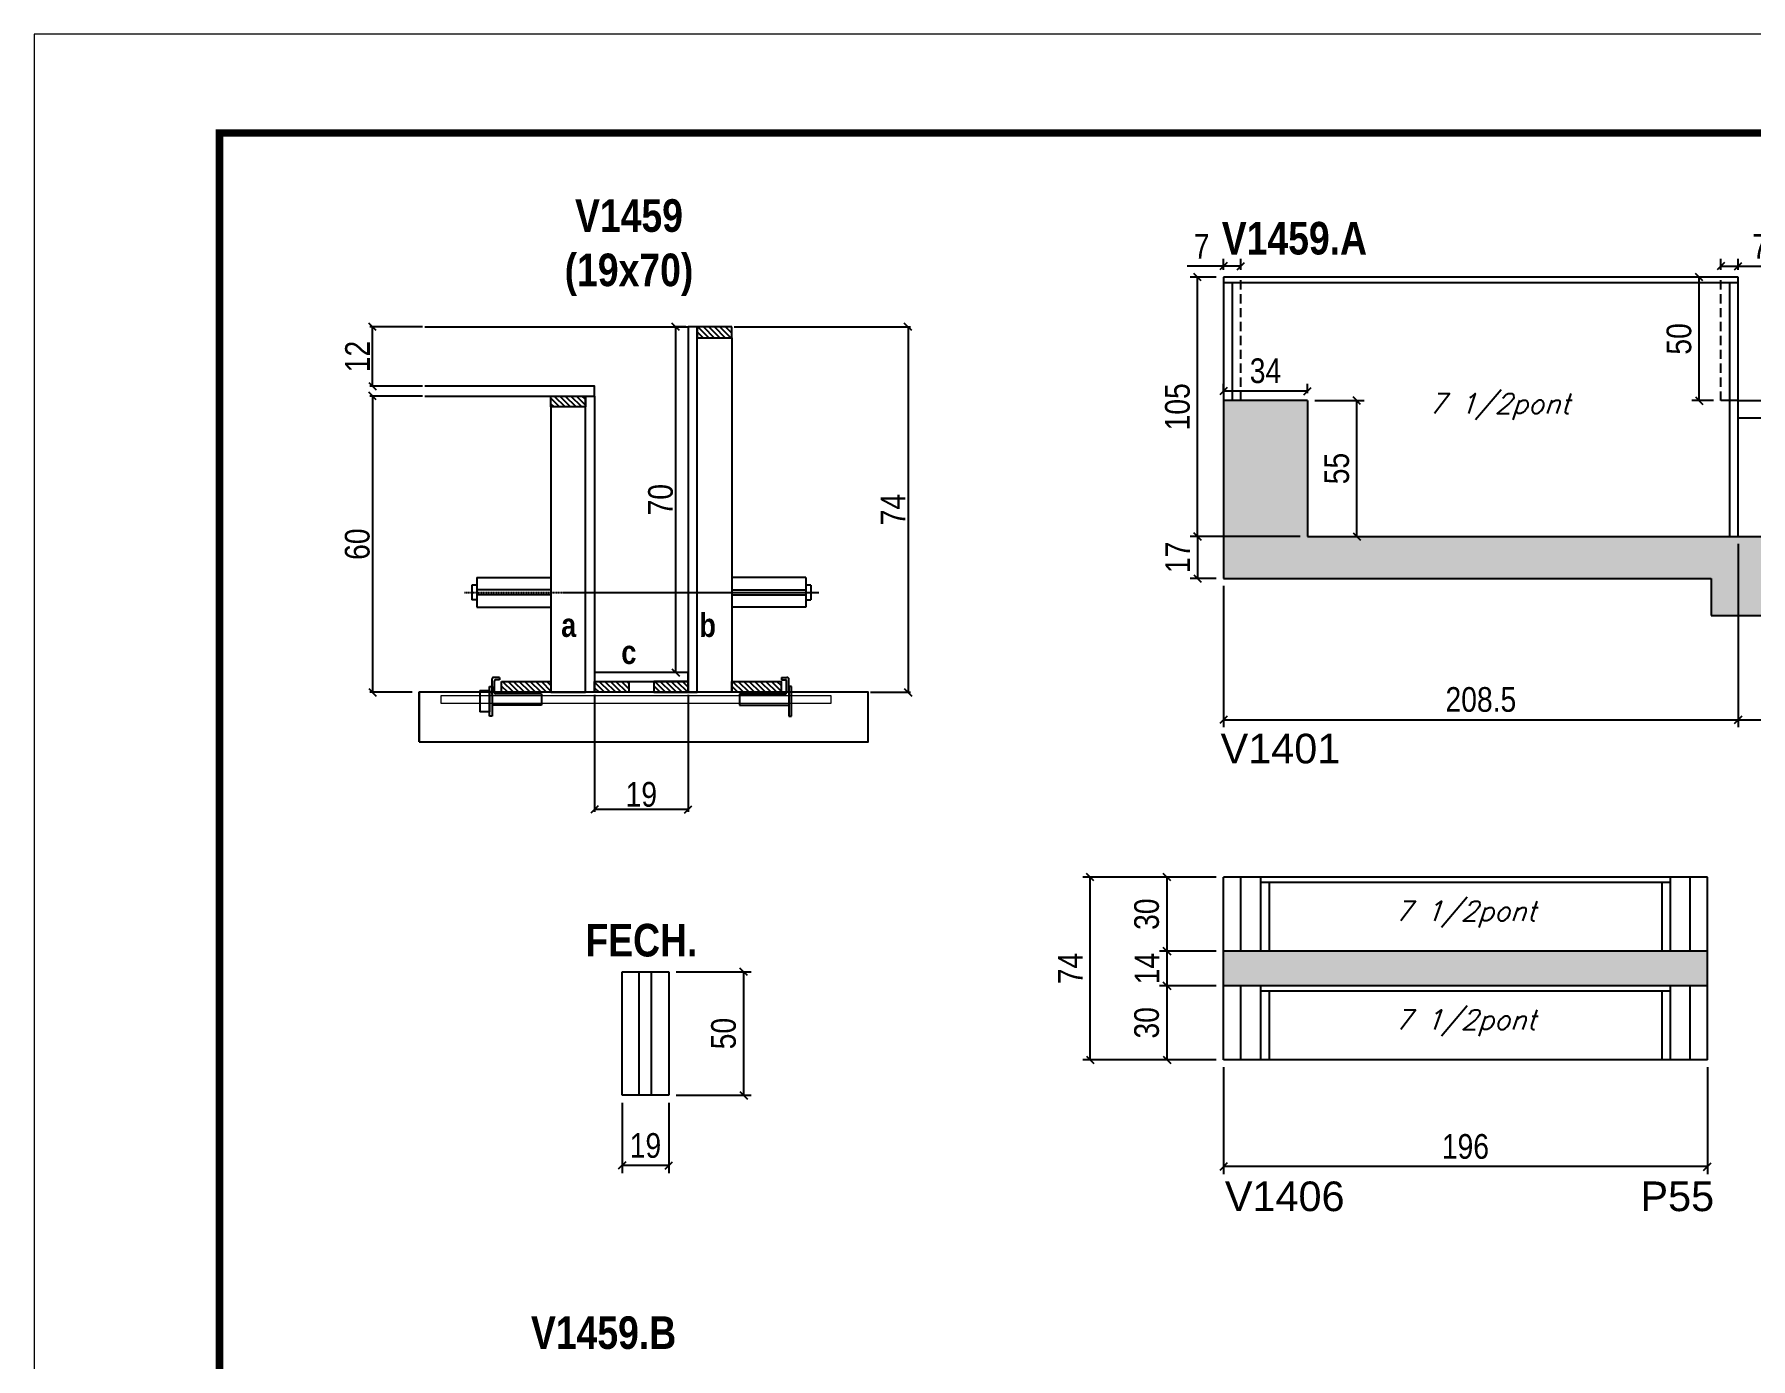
# Model space of a CAD drawing. Extents: x 3309 to 9563, y -2522 to 14608.
# Drawn here: x 8078 to 8773, y 3734 to 4271 of the extents above; entities that cross this region are included whole.
import ezdxf

# ---------------------------------------------------------------- set-up
doc = ezdxf.new("R2010")
doc.units = 0
doc.linetypes.add('DASHED', pattern=[0.75, 0.5, -0.25])
doc.linetypes.add('HIDDEN', pattern=[0.375, 0.25, -0.125])
for name, color, linetype in [('5', 5, 'Continuous'), ('barrote', 251, 'Continuous'), ('COTA', 241, 'Continuous'), ('detalhes', 4, 'Continuous'), ('NOMENCLATURA', 7, 'Continuous'), ('Painéis', 200, 'Continuous'), ('presilha', 1, 'Continuous'), ('SARR_2.2x10', 60, 'Continuous'), ('SARR_2.2x7', 40, 'Continuous'), ('SARR_3.5x7', 81, 'Continuous'), ('TENSOR', 3, 'Continuous'), ('texto', 7, 'Continuous')]:
    doc.layers.add(name, color=color, linetype=linetype)
for name, color, linetype, lineweight in [('CONCRETO', 251, 'Continuous', 25), ('Folhas', 255, 'Continuous', 9), ('SARRAFO DE PRESSAO', 251, 'DASHED', 9), ('SCO-___-LAJ', 2, 'Continuous', 0)]:
    doc.layers.add(name, color=color, linetype=linetype, lineweight=lineweight)
doc.styles.add('COTA TECNICA', font='techl___.ttf', dxfattribs={"height": 10})
doc.styles.add('COTA TECNICA 2X', font='techl___.ttf', dxfattribs={"height": 10})
doc.styles.add('Romans', font='romans.shx')
doc.styles.get("Standard").update_dxf_attribs({"font": 'arial.ttf'})
doc.styles.add('TECNICA', font='techb___.ttf', dxfattribs={"height": 10})
doc.dimstyles.new('PAINEL', dxfattribs={"dimtxt": 10, "dimasz": 3, "dimexe": 3, "dimexo": 3, "dimgap": 3, "dimtad": 1, "dimdec": 1, "dimzin": 12, "dimdsep": 46, "dimtxsty": 'COTA TECNICA', "dimblk1": 'OBLIQUE', "dimblk2": 'OBLIQUE', "dimsah": 1, "dimcen": 0.9, "dimclrd": 4, "dimclre": 4, "dimclrt": 240, "dimadec": 1, "dimazin": 3, "dimtfac": 1, "dimtdec": 1, "dimtmove": 0, "dimatfit": 3, "dimfxl": 1, "dimtolj": 1, "dimtzin": 12, "dimarcsym": 0})
doc.dimstyles.new('SECAO', dxfattribs={"dimscale": 0.333333, "dimtxt": 5, "dimasz": 9, "dimexe": 3, "dimexo": 3, "dimgap": 3, "dimtad": 1, "dimdec": 1, "dimlfac": 0.5, "dimzin": 12, "dimdsep": 46, "dimtxsty": 'COTA TECNICA 2X', "dimblk1": 'OBLIQUE', "dimblk2": 'OBLIQUE', "dimsah": 1, "dimcen": 0.9, "dimclrd": 4, "dimclre": 4, "dimclrt": 240, "dimadec": 1, "dimazin": 3, "dimtfac": 1, "dimtdec": 1, "dimtmove": 0, "dimatfit": 3, "dimfxl": 1, "dimtolj": 1, "dimtzin": 12, "dimarcsym": 0})
pattern_1 = [(135, (41540.2944, -119507.9826), (-1.122532015, -1.122532015), [])]

# ---------------------------------------------------------------- blocks, each defined once
blk = doc.blocks.new('9999999999')
at = {"layer": 'Folhas'}
blk.add_lwpolyline([(98138.98, 34190.21), (99623.98, 34190.21), (99623.98, 35240.21), (98138.98, 35240.21)], close=True, dxfattribs=at)
at = {"layer": 'Folhas', "color": 30, "const_width": 3}
blk.add_lwpolyline([(98213.98, 34230.21), (99583.98, 34230.21), (99583.98, 35200.21), (98213.98, 35200.21)], close=True, dxfattribs=at)
blk = doc.blocks.new('_Oblique')
at = {"color": 0, "linetype": 'ByBlock', "lineweight": -2}
blk.add_line((-0.5, -0.5), (0.5, 0.5), dxfattribs=at)
blk = doc.blocks.new('*D2951')
at = {"layer": 'COTA', "color": 4, "lineweight": -2, "transparency": 16777216}
for p, q in [((8304.76, 4003.19), (8304.76, 3955.72)), ((8342.76, 4003.19), (8342.76, 3955.72)), ((8342.76, 3956.72), (8304.76, 3956.72))]:
    blk.add_line(p, q, dxfattribs=at)
at = {"layer": 'Defpoints', "color": 0, "transparency": 16777216}
for p in [(8304.76, 4004.19), (8342.76, 4004.19), (8304.76, 3956.72)]:
    blk.add_point(p, dxfattribs=at)
at = {"layer": 'COTA', "color": 4, "lineweight": -2, "transparency": 16777216, "xscale": 3, "yscale": 3, "zscale": 3, "rotation": 180}
blk.add_blockref('_Oblique', (8304.76, 3956.72), dxfattribs=at)
at = {"layer": 'COTA', "color": 4, "lineweight": -2, "transparency": 16777216, "xscale": 3, "yscale": 3, "zscale": 3}
blk.add_blockref('_Oblique', (8342.76, 3956.72), dxfattribs=at)
at = {"layer": 'COTA', "color": 240, "transparency": 16777216, "insert": (8323.76, 3962.8), "char_height": 10, "attachment_point": 5, "style": 'COTA TECNICA 2X'}
blk.add_mtext('\\A1;19', dxfattribs=at)
blk = doc.blocks.new('PRESILHA METÁLICA 1')
at = {"layer": 'presilha'}
for p, q in [((12, 21), (8.6, 21)), ((12, 21), (12, 19.5)), ((0, 13), (6, 13)), ((0, 13), (0, 0)), ((6, 15.5), (7.5, 15.5)), ((6, -2.5), (6, 15.5)), ((6, 13), (6, 0)), ((7.5, 10.6), (7.5, 19.9)), ((7.5, 15.5), (7.5, -2.5)), ((9, 11.6), (9, 18.9)), ((12, 19.5), (9.6, 19.5)), ((37.5, 11), (9.6, 11)), ((37.5, 11), (37.5, 4.1)), ((6, 0), (0, 0)), ((37.5, 4.1), (7.5, 4.1)), ((7.5, -2.5), (6, -2.5))]:
    blk.add_line(p, q, dxfattribs=at)
for centre, radius, start, end in [((8.6, 19.9), 1.14, 90, 180), ((9.6, 18.9), 0.57, 90, 180), ((9.6, 11.6), 0.57, 180, 270)]:
    blk.add_arc(centre, radius, start, end, dxfattribs=at)
blk = doc.blocks.new('PRESILHA METÁLICA 2')
at = {"layer": 'presilha'}
for p, q in [((-5.2, 23.5), (-5.2, 22)), ((-5.2, 23.5), (-1.9, 23.5)), ((-5.2, 22), (-2.8, 22)), ((-2.2, 14.1), (-2.2, 21.4)), ((-0.8, 14.6), (-0.8, 22.4)), ((-30.8, 13.5), (-30.8, 6.6)), ((-30.8, 13.5), (-2.8, 13.5)), ((0.8, 18), (-0.8, 18)), ((-0.8, 18), (-0.8, 0)), ((0.8, 0), (0.8, 18)), ((-30.8, 6.6), (-0.8, 6.6)), ((-0.8, 0), (0.8, 0))]:
    blk.add_line(p, q, dxfattribs=at)
for centre, radius, start, end in [((-2.8, 21.4), 0.57, 0, 90), ((-1.9, 22.4), 1.14, 0, 90), ((-2.8, 14.1), 0.57, 270, 0)]:
    blk.add_arc(centre, radius, start, end, dxfattribs=at)
blk = doc.blocks.new('*D2952')
at = {"layer": 'COTA', "color": 4, "lineweight": -2, "transparency": 16777216}
for p, q in [((8361.36, 4152.19), (8432.8, 4152.19)), ((8431.8, 4152.19), (8431.8, 4004.19)), ((8416.57, 4004.19), (8432.8, 4004.19))]:
    blk.add_line(p, q, dxfattribs=at)
at = {"layer": 'Defpoints', "color": 0, "transparency": 16777216}
for p in [(8360.36, 4152.19), (8415.57, 4004.19), (8431.8, 4004.19)]:
    blk.add_point(p, dxfattribs=at)
at = {"layer": 'COTA', "color": 4, "lineweight": -2, "transparency": 16777216, "xscale": 3, "yscale": 3, "zscale": 3}
for p, rotation in [((8431.8, 4152.19), 90), ((8431.8, 4004.19), 270)]:
    blk.add_blockref('_Oblique', p, dxfattribs=dict(at, rotation=rotation))
at = {"layer": 'COTA', "color": 240, "transparency": 16777216, "insert": (8425.73, 4078.19), "char_height": 10, "attachment_point": 5, "rotation": 90, "style": 'COTA TECNICA 2X'}
blk.add_mtext('\\A1;74', dxfattribs=at)
blk = doc.blocks.new('*D2953')
at = {"layer": 'COTA', "color": 4, "lineweight": -2, "transparency": 16777216}
for p, q in [((8235.06, 4124.19), (8213.84, 4124.19)), ((8214.84, 4124.19), (8214.84, 4004.19)), ((8230.94, 4004.19), (8213.84, 4004.19))]:
    blk.add_line(p, q, dxfattribs=at)
at = {"layer": 'Defpoints', "color": 0, "transparency": 16777216}
for p in [(8236.06, 4124.19), (8214.84, 4004.19), (8231.94, 4004.19)]:
    blk.add_point(p, dxfattribs=at)
at = {"layer": 'COTA', "color": 4, "lineweight": -2, "transparency": 16777216, "xscale": 3, "yscale": 3, "zscale": 3}
for p, rotation in [((8214.84, 4124.19), 90), ((8214.84, 4004.19), 270)]:
    blk.add_blockref('_Oblique', p, dxfattribs=dict(at, rotation=rotation))
at = {"layer": 'COTA', "color": 240, "transparency": 16777216, "insert": (8208.74, 4064.19), "char_height": 10, "attachment_point": 5, "rotation": 90, "style": 'COTA TECNICA 2X'}
blk.add_mtext('\\A1;60', dxfattribs=at)
blk = doc.blocks.new('*D2954')
at = {"layer": 'COTA', "color": 4, "lineweight": -2, "transparency": 16777216}
for p, q in [((8341.76, 4152.19), (8336.68, 4152.19)), ((8337.68, 4012.19), (8337.68, 4152.19)), ((8341.76, 4012.19), (8336.68, 4012.19))]:
    blk.add_line(p, q, dxfattribs=at)
at = {"layer": 'Defpoints', "color": 0, "transparency": 16777216}
for p in [(8337.68, 4152.19), (8342.76, 4152.19), (8342.76, 4012.19)]:
    blk.add_point(p, dxfattribs=at)
at = {"layer": 'COTA', "color": 4, "lineweight": -2, "transparency": 16777216, "xscale": 3, "yscale": 3, "zscale": 3}
for p, rotation in [((8337.68, 4152.19), 90), ((8337.68, 4012.19), 270)]:
    blk.add_blockref('_Oblique', p, dxfattribs=dict(at, rotation=rotation))
at = {"layer": 'COTA', "color": 240, "transparency": 16777216, "insert": (8331.58, 4082.19), "char_height": 10, "attachment_point": 5, "rotation": 90, "style": 'COTA TECNICA 2X'}
blk.add_mtext('\\A1;70', dxfattribs=at)
blk = doc.blocks.new('*D2955')
at = {"layer": 'COTA', "color": 4, "lineweight": -2, "transparency": 16777216}
for p, q in [((8235.06, 4152.19), (8213.84, 4152.19)), ((8214.84, 4128.19), (8214.84, 4152.19)), ((8235.06, 4128.19), (8213.84, 4128.19))]:
    blk.add_line(p, q, dxfattribs=at)
at = {"layer": 'Defpoints', "color": 0, "transparency": 16777216}
for p in [(8214.84, 4152.19), (8236.06, 4152.19), (8236.06, 4128.19)]:
    blk.add_point(p, dxfattribs=at)
at = {"layer": 'COTA', "color": 4, "lineweight": -2, "transparency": 16777216, "xscale": 3, "yscale": 3, "zscale": 3}
for p, rotation in [((8214.84, 4152.19), 90), ((8214.84, 4128.19), 270)]:
    blk.add_blockref('_Oblique', p, dxfattribs=dict(at, rotation=rotation))
at = {"layer": 'COTA', "color": 240, "transparency": 16777216, "insert": (8208.78, 4140.19), "char_height": 10, "attachment_point": 5, "rotation": 90, "style": 'COTA TECNICA 2X'}
blk.add_mtext('\\A1;12', dxfattribs=at)
blk = doc.blocks.new('*D2956')
at = {"layer": 'COTA', "color": 4, "lineweight": -2, "transparency": 16777216}
for p, q in [((8768.1, 4064.32), (8768.1, 3990.09)), ((8559.6, 4047.32), (8559.6, 3990.09)), ((8559.6, 3993.09), (8768.1, 3993.09))]:
    blk.add_line(p, q, dxfattribs=at)
at = {"layer": 'Defpoints', "color": 0, "transparency": 16777216}
for p in [(8768.1, 4067.32), (8559.6, 4050.32), (8768.1, 3993.09)]:
    blk.add_point(p, dxfattribs=at)
at = {"layer": 'COTA', "color": 4, "lineweight": -2, "transparency": 16777216, "xscale": 3, "yscale": 3, "zscale": 3, "rotation": 180}
blk.add_blockref('_Oblique', (8559.6, 3993.09), dxfattribs=at)
at = {"layer": 'COTA', "color": 4, "lineweight": -2, "transparency": 16777216, "xscale": 3, "yscale": 3, "zscale": 3}
blk.add_blockref('_Oblique', (8768.1, 3993.09), dxfattribs=at)
at = {"layer": 'COTA', "color": 240, "transparency": 16777216, "insert": (8663.85, 4001.22), "char_height": 10, "attachment_point": 5, "style": 'COTA TECNICA'}
blk.add_mtext('\\A1;208.5', dxfattribs=at)
blk = doc.blocks.new('*D2962')
at = {"layer": 'COTA', "color": 4, "lineweight": -2, "transparency": 16777216}
for p, q in [((8768.1, 4064.32), (8768.1, 3990.09)), ((8876.6, 4064.32), (8876.6, 3990.09)), ((8768.1, 3993.09), (8876.6, 3993.09))]:
    blk.add_line(p, q, dxfattribs=at)
at = {"layer": 'Defpoints', "color": 0, "transparency": 16777216}
for p in [(8768.1, 4067.32), (8876.6, 4067.32), (8876.6, 3993.09)]:
    blk.add_point(p, dxfattribs=at)
at = {"layer": 'COTA', "color": 4, "lineweight": -2, "transparency": 16777216, "xscale": 3, "yscale": 3, "zscale": 3, "rotation": 180}
blk.add_blockref('_Oblique', (8768.1, 3993.09), dxfattribs=at)
at = {"layer": 'COTA', "color": 4, "lineweight": -2, "transparency": 16777216, "xscale": 3, "yscale": 3, "zscale": 3}
blk.add_blockref('_Oblique', (8876.6, 3993.09), dxfattribs=at)
at = {"layer": 'COTA', "color": 240, "transparency": 16777216, "insert": (8822.35, 4001.22), "char_height": 10, "attachment_point": 5, "style": 'COTA TECNICA'}
blk.add_mtext('\\A1;108.5', dxfattribs=at)
blk = doc.blocks.new('*D2963')
at = {"layer": 'COTA', "color": 4, "lineweight": -2, "transparency": 16777216}
for p, q in [((8590.6, 4067.32), (8546.08, 4067.32)), ((8549.08, 4067.32), (8549.08, 4050.32)), ((8556.6, 4050.32), (8546.08, 4050.32))]:
    blk.add_line(p, q, dxfattribs=at)
at = {"layer": 'Defpoints', "color": 0, "transparency": 16777216}
for p in [(8593.6, 4067.32), (8549.08, 4050.32), (8559.6, 4050.32)]:
    blk.add_point(p, dxfattribs=at)
at = {"layer": 'COTA', "color": 4, "lineweight": -2, "transparency": 16777216, "xscale": 3, "yscale": 3, "zscale": 3}
for p, rotation in [((8549.08, 4067.32), 90), ((8549.08, 4050.32), 270)]:
    blk.add_blockref('_Oblique', p, dxfattribs=dict(at, rotation=rotation))
at = {"layer": 'COTA', "color": 240, "transparency": 16777216, "insert": (8541.01, 4058.82), "char_height": 10, "attachment_point": 5, "rotation": 90, "style": 'COTA TECNICA'}
blk.add_mtext('\\A1;17', dxfattribs=at)
blk = doc.blocks.new('*D2964')
at = {"layer": 'COTA', "color": 4, "lineweight": -2, "transparency": 16777216}
for p, q in [((8556.6, 4172.32), (8546.08, 4172.32)), ((8549.08, 4067.32), (8549.08, 4172.32)), ((8590.6, 4067.32), (8546.08, 4067.32))]:
    blk.add_line(p, q, dxfattribs=at)
at = {"layer": 'Defpoints', "color": 0, "transparency": 16777216}
for p in [(8549.08, 4172.32), (8559.6, 4172.32), (8593.6, 4067.32)]:
    blk.add_point(p, dxfattribs=at)
at = {"layer": 'COTA', "color": 4, "lineweight": -2, "transparency": 16777216, "xscale": 3, "yscale": 3, "zscale": 3}
for p, rotation in [((8549.08, 4172.32), 90), ((8549.08, 4067.32), 270)]:
    blk.add_blockref('_Oblique', p, dxfattribs=dict(at, rotation=rotation))
at = {"layer": 'COTA', "color": 240, "transparency": 16777216, "insert": (8540.97, 4119.82), "char_height": 10, "attachment_point": 5, "rotation": 90, "style": 'COTA TECNICA'}
blk.add_mtext('\\A1;105', dxfattribs=at)
blk = doc.blocks.new('*D2965')
at = {"layer": 'COTA', "color": 4, "lineweight": -2, "transparency": 16777216}
for p, q in [((8758.1, 4172.32), (8749.26, 4172.32)), ((8752.26, 4122.32), (8752.26, 4172.32)), ((8758.1, 4122.32), (8749.26, 4122.32))]:
    blk.add_line(p, q, dxfattribs=at)
at = {"layer": 'Defpoints', "color": 0, "transparency": 16777216}
for p in [(8752.26, 4172.32), (8761.1, 4172.32), (8761.1, 4122.32)]:
    blk.add_point(p, dxfattribs=at)
at = {"layer": 'COTA', "color": 4, "lineweight": -2, "transparency": 16777216, "xscale": 3, "yscale": 3, "zscale": 3}
for p, rotation in [((8752.26, 4172.32), 90), ((8752.26, 4122.32), 270)]:
    blk.add_blockref('_Oblique', p, dxfattribs=dict(at, rotation=rotation))
at = {"layer": 'COTA', "color": 240, "transparency": 16777216, "insert": (8744.15, 4147.32), "char_height": 10, "attachment_point": 5, "rotation": 90, "style": 'COTA TECNICA'}
blk.add_mtext('\\A1;50', dxfattribs=at)
blk = doc.blocks.new('*D2973')
at = {"layer": 'COTA', "color": 4, "lineweight": -2, "transparency": 16777216}
for p, q in [((8596.6, 4122.32), (8616.6, 4122.32)), ((8613.6, 4067.32), (8613.6, 4122.32)), ((8596.6, 4067.32), (8616.6, 4067.32))]:
    blk.add_line(p, q, dxfattribs=at)
at = {"layer": 'Defpoints', "color": 0, "transparency": 16777216}
for p in [(8593.6, 4122.32), (8613.6, 4122.32), (8593.6, 4067.32)]:
    blk.add_point(p, dxfattribs=at)
at = {"layer": 'COTA', "color": 4, "lineweight": -2, "transparency": 16777216, "xscale": 3, "yscale": 3, "zscale": 3}
for p, rotation in [((8613.6, 4122.32), 90), ((8613.6, 4067.32), 270)]:
    blk.add_blockref('_Oblique', p, dxfattribs=dict(at, rotation=rotation))
at = {"layer": 'COTA', "color": 240, "transparency": 16777216, "insert": (8605.49, 4094.82), "char_height": 10, "attachment_point": 5, "rotation": 90, "style": 'COTA TECNICA'}
blk.add_mtext('\\A1;55', dxfattribs=at)
blk = doc.blocks.new('*D2976')
at = {"layer": 'COTA', "color": 4, "linetype": 'ByBlock', "lineweight": -2, "transparency": 16777216}
for p, q in [((8559.6, 3852.32), (8559.6, 3809.07)), ((8755.6, 3852.32), (8755.6, 3809.07)), ((8755.6, 3812.07), (8559.6, 3812.07))]:
    blk.add_line(p, q, dxfattribs=at)
at = {"layer": 'Defpoints', "color": 0, "linetype": 'ByBlock', "transparency": 16777216}
for p in [(8559.6, 3855.32), (8755.6, 3855.32), (8559.6, 3812.07)]:
    blk.add_point(p, dxfattribs=at)
at = {"layer": 'COTA', "color": 4, "linetype": 'ByBlock', "lineweight": -2, "transparency": 16777216, "xscale": 3, "yscale": 3, "zscale": 3, "rotation": 180}
blk.add_blockref('_Oblique', (8559.6, 3812.07), dxfattribs=at)
at = {"layer": 'COTA', "color": 4, "linetype": 'ByBlock', "lineweight": -2, "transparency": 16777216, "xscale": 3, "yscale": 3, "zscale": 3}
blk.add_blockref('_Oblique', (8755.6, 3812.07), dxfattribs=at)
at = {"layer": 'COTA', "color": 240, "linetype": 'ByBlock', "transparency": 16777216, "insert": (8657.6, 3820.2), "char_height": 10, "attachment_point": 5, "style": 'COTA TECNICA'}
blk.add_mtext('\\A1;196', dxfattribs=at)
blk = doc.blocks.new('*D2977')
at = {"layer": 'COTA', "color": 4, "lineweight": -2, "transparency": 16777216}
for p, q in [((8556.6, 3885.32), (8533.71, 3885.32)), ((8536.71, 3855.32), (8536.71, 3885.32)), ((8556.6, 3855.32), (8533.71, 3855.32))]:
    blk.add_line(p, q, dxfattribs=at)
at = {"layer": 'Defpoints', "color": 0, "transparency": 16777216}
for p in [(8536.71, 3885.32), (8559.6, 3885.32), (8559.6, 3855.32)]:
    blk.add_point(p, dxfattribs=at)
at = {"layer": 'COTA', "color": 4, "lineweight": -2, "transparency": 16777216, "xscale": 3, "yscale": 3, "zscale": 3}
for p, rotation in [((8536.71, 3885.32), 90), ((8536.71, 3855.32), 270)]:
    blk.add_blockref('_Oblique', p, dxfattribs=dict(at, rotation=rotation))
at = {"layer": 'COTA', "color": 240, "transparency": 16777216, "insert": (8528.49, 3870.32), "char_height": 10, "attachment_point": 5, "rotation": 90, "style": 'COTA TECNICA'}
blk.add_mtext('\\A1;30', dxfattribs=at)
blk = doc.blocks.new('*D2978')
at = {"layer": 'COTA', "color": 4, "lineweight": -2, "transparency": 16777216}
for p, q in [((8556.6, 3899.32), (8533.71, 3899.32)), ((8536.71, 3885.32), (8536.71, 3899.32)), ((8556.6, 3885.32), (8533.71, 3885.32))]:
    blk.add_line(p, q, dxfattribs=at)
at = {"layer": 'Defpoints', "color": 0, "transparency": 16777216}
for p in [(8536.71, 3899.32), (8559.6, 3899.32), (8559.6, 3885.32)]:
    blk.add_point(p, dxfattribs=at)
at = {"layer": 'COTA', "color": 4, "lineweight": -2, "transparency": 16777216, "xscale": 3, "yscale": 3, "zscale": 3}
for p, rotation in [((8536.71, 3899.32), 90), ((8536.71, 3885.32), 270)]:
    blk.add_blockref('_Oblique', p, dxfattribs=dict(at, rotation=rotation))
at = {"layer": 'COTA', "color": 240, "transparency": 16777216, "insert": (8528.64, 3892.32), "char_height": 10, "attachment_point": 5, "rotation": 90, "style": 'COTA TECNICA'}
blk.add_mtext('\\A1;14', dxfattribs=at)
blk = doc.blocks.new('*D2979')
at = {"layer": 'COTA', "color": 4, "lineweight": -2, "transparency": 16777216}
for p, q in [((8556.6, 3929.32), (8533.71, 3929.32)), ((8536.71, 3899.32), (8536.71, 3929.32)), ((8556.6, 3899.32), (8533.71, 3899.32))]:
    blk.add_line(p, q, dxfattribs=at)
at = {"layer": 'Defpoints', "color": 0, "transparency": 16777216}
for p in [(8536.71, 3929.32), (8559.6, 3929.32), (8559.6, 3899.32)]:
    blk.add_point(p, dxfattribs=at)
at = {"layer": 'COTA', "color": 4, "lineweight": -2, "transparency": 16777216, "xscale": 3, "yscale": 3, "zscale": 3}
for p, rotation in [((8536.71, 3929.32), 90), ((8536.71, 3899.32), 270)]:
    blk.add_blockref('_Oblique', p, dxfattribs=dict(at, rotation=rotation))
at = {"layer": 'COTA', "color": 240, "transparency": 16777216, "insert": (8528.49, 3914.32), "char_height": 10, "attachment_point": 5, "rotation": 90, "style": 'COTA TECNICA'}
blk.add_mtext('\\A1;30', dxfattribs=at)
blk = doc.blocks.new('*D2980')
at = {"layer": 'COTA', "color": 4, "lineweight": -2, "transparency": 16777216}
for p, q in [((8556.6, 3929.32), (8502.63, 3929.32)), ((8505.63, 3855.32), (8505.63, 3929.32)), ((8556.6, 3855.32), (8502.63, 3855.32))]:
    blk.add_line(p, q, dxfattribs=at)
at = {"layer": 'Defpoints', "color": 0, "transparency": 16777216}
for p in [(8505.63, 3929.32), (8559.6, 3929.32), (8559.6, 3855.32)]:
    blk.add_point(p, dxfattribs=at)
at = {"layer": 'COTA', "color": 4, "lineweight": -2, "transparency": 16777216, "xscale": 3, "yscale": 3, "zscale": 3}
for p, rotation in [((8505.63, 3929.32), 90), ((8505.63, 3855.32), 270)]:
    blk.add_blockref('_Oblique', p, dxfattribs=dict(at, rotation=rotation))
at = {"layer": 'COTA', "color": 240, "transparency": 16777216, "insert": (8497.56, 3892.32), "char_height": 10, "attachment_point": 5, "rotation": 90, "style": 'COTA TECNICA'}
blk.add_mtext('\\A1;74', dxfattribs=at)
blk = doc.blocks.new('*D3020')
at = {"layer": 'COTA', "color": 4, "lineweight": -2, "transparency": 16777216}
for p, q in [((8559.6, 4125.32), (8559.6, 4129.14)), ((8593.6, 4126.14), (8559.6, 4126.14)), ((8593.6, 4125.32), (8593.6, 4129.14))]:
    blk.add_line(p, q, dxfattribs=at)
at = {"layer": 'Defpoints', "color": 0, "transparency": 16777216}
for p in [(8559.6, 4126.14), (8559.6, 4122.32), (8593.6, 4122.32)]:
    blk.add_point(p, dxfattribs=at)
at = {"layer": 'COTA', "color": 4, "lineweight": -2, "transparency": 16777216, "xscale": 3, "yscale": 3, "zscale": 3, "rotation": 180}
blk.add_blockref('_Oblique', (8559.6, 4126.14), dxfattribs=at)
at = {"layer": 'COTA', "color": 4, "lineweight": -2, "transparency": 16777216, "xscale": 3, "yscale": 3, "zscale": 3}
blk.add_blockref('_Oblique', (8593.6, 4126.14), dxfattribs=at)
at = {"layer": 'COTA', "color": 240, "transparency": 16777216, "insert": (8576.6, 4134.36), "char_height": 10, "attachment_point": 5, "style": 'COTA TECNICA'}
blk.add_mtext('\\A1;34', dxfattribs=at)
blk = doc.blocks.new('*D3021')
at = {"layer": 'COTA', "color": 4, "lineweight": -2, "transparency": 16777216}
for p, q in [((8559.6, 4175.32), (8559.6, 4179.74)), ((8566.6, 4175.32), (8566.6, 4179.74)), ((8559.6, 4176.74), (8544.87, 4176.74)), ((8566.6, 4176.74), (8559.6, 4176.74))]:
    blk.add_line(p, q, dxfattribs=at)
at = {"layer": 'Defpoints', "color": 0, "transparency": 16777216}
for p in [(8559.6, 4176.74), (8559.6, 4172.32), (8566.6, 4172.32)]:
    blk.add_point(p, dxfattribs=at)
at = {"layer": 'COTA', "color": 4, "lineweight": -2, "transparency": 16777216, "xscale": 3, "yscale": 3, "zscale": 3, "rotation": 180}
blk.add_blockref('_Oblique', (8559.6, 4176.74), dxfattribs=at)
at = {"layer": 'COTA', "color": 4, "lineweight": -2, "transparency": 16777216, "xscale": 3, "yscale": 3, "zscale": 3}
blk.add_blockref('_Oblique', (8566.6, 4176.74), dxfattribs=at)
at = {"layer": 'COTA', "color": 240, "transparency": 16777216, "insert": (8550.74, 4184.81), "char_height": 10, "attachment_point": 5, "style": 'COTA TECNICA'}
blk.add_mtext('\\A1;7', dxfattribs=at)
blk = doc.blocks.new('*D3022')
at = {"layer": 'COTA', "color": 4, "lineweight": -2, "transparency": 16777216}
for p, q in [((8761.1, 4175.32), (8761.1, 4179.74)), ((8768.1, 4175.32), (8768.1, 4179.74)), ((8761.1, 4176.74), (8768.1, 4176.74)), ((8768.1, 4176.74), (8782.84, 4176.74))]:
    blk.add_line(p, q, dxfattribs=at)
at = {"layer": 'Defpoints', "color": 0, "transparency": 16777216}
for p in [(8761.1, 4172.32), (8768.1, 4176.74), (8768.1, 4172.32)]:
    blk.add_point(p, dxfattribs=at)
at = {"layer": 'COTA', "color": 4, "lineweight": -2, "transparency": 16777216, "xscale": 3, "yscale": 3, "zscale": 3, "rotation": 180}
blk.add_blockref('_Oblique', (8761.1, 4176.74), dxfattribs=at)
at = {"layer": 'COTA', "color": 4, "lineweight": -2, "transparency": 16777216, "xscale": 3, "yscale": 3, "zscale": 3}
blk.add_blockref('_Oblique', (8768.1, 4176.74), dxfattribs=at)
at = {"layer": 'COTA', "color": 240, "transparency": 16777216, "insert": (8776.97, 4184.81), "char_height": 10, "attachment_point": 5, "style": 'COTA TECNICA'}
blk.add_mtext('\\A1;7', dxfattribs=at)
blk = doc.blocks.new('*D3024')
at = {"layer": 'COTA', "color": 4, "lineweight": -2, "transparency": 16777216}
for p, q in [((8337.94, 3890.97), (8368.21, 3890.97)), ((8365.21, 3890.97), (8365.21, 3840.97)), ((8337.94, 3840.97), (8368.21, 3840.97))]:
    blk.add_line(p, q, dxfattribs=at)
at = {"layer": 'Defpoints', "color": 0, "transparency": 16777216}
for p in [(8334.94, 3890.97), (8334.94, 3840.97), (8365.21, 3840.97)]:
    blk.add_point(p, dxfattribs=at)
at = {"layer": 'COTA', "color": 4, "lineweight": -2, "transparency": 16777216, "xscale": 3, "yscale": 3, "zscale": 3}
for p, rotation in [((8365.21, 3890.97), 90), ((8365.21, 3840.97), 270)]:
    blk.add_blockref('_Oblique', p, dxfattribs=dict(at, rotation=rotation))
at = {"layer": 'COTA', "color": 240, "transparency": 16777216, "insert": (8357.1, 3865.97), "char_height": 10, "attachment_point": 5, "rotation": 90, "style": 'COTA TECNICA'}
blk.add_mtext('\\A1;50', dxfattribs=at)
blk = doc.blocks.new('*D3025')
at = {"layer": 'COTA', "color": 4, "lineweight": -2, "transparency": 16777216}
for p, q in [((8315.94, 3837.97), (8315.94, 3809.5)), ((8334.94, 3837.97), (8334.94, 3809.5)), ((8334.94, 3812.5), (8315.94, 3812.5))]:
    blk.add_line(p, q, dxfattribs=at)
at = {"layer": 'Defpoints', "color": 0, "transparency": 16777216}
for p in [(8315.94, 3840.97), (8334.94, 3840.97), (8315.94, 3812.5)]:
    blk.add_point(p, dxfattribs=at)
at = {"layer": 'COTA', "color": 4, "lineweight": -2, "transparency": 16777216, "xscale": 3, "yscale": 3, "zscale": 3, "rotation": 180}
blk.add_blockref('_Oblique', (8315.94, 3812.5), dxfattribs=at)
at = {"layer": 'COTA', "color": 4, "lineweight": -2, "transparency": 16777216, "xscale": 3, "yscale": 3, "zscale": 3}
blk.add_blockref('_Oblique', (8334.94, 3812.5), dxfattribs=at)
at = {"layer": 'COTA', "color": 240, "transparency": 16777216, "insert": (8325.44, 3820.59), "char_height": 10, "attachment_point": 5, "style": 'COTA TECNICA'}
blk.add_mtext('\\A1;19', dxfattribs=at)

msp = doc.modelspace()

# ---------------------------------------------------------------- hatches: boundary and pattern name
at = {"layer": 'COTA'}
h = msp.add_hatch(dxfattribs=at)
h.set_pattern_fill('AR-CONC', color=256, scale=0.03)
h.set_pattern_definition([(50, (-4, -23.036), (5.46554, -0.4781726), [0.5715, -6.2865]), (355, (-4, -23.036), (-1.0573026, 5.7317054), [0.4572, -5.0292175]), (100.451445, (-3.5445, -23.076), (4.4082374, 5.2535326), [0.4857003, -5.3427073]), (46.1842, (-4, -21.512), (8.1323712, -1.26127), [0.85725, -9.42975]), (96.63556, (-3.322, -21.617), (7.122124, 7.422784), [0.728551, -8.014068]), (351.18415, (-4, -21.512), (7.122124, 7.422784), [0.685799, -7.543792]), (21, (-3.238, -21.893), (4.5484317, -3.067956), [0.5715, -6.2865]), (326, (-3.238, -21.893), (1.854061, 5.525639), [0.4572, -5.0292]), (71.451445, (-2.859, -22.1487), (6.4024926, 2.457683), [0.4857003, -5.342698]), (37.5, (-4, -23.036), (0.0926581, 2.53665117), [0, -4.96824, 0, -5.1054, 0, -5.04825]), (7.5, (-4, -23.036), (2.0045899, 3.00541724), [0, -2.91084, 0, -4.85394, 0, -1.92405]), (327.5, (-5.6993, -23.036), (4.06771786, -0.1718623), [0, -1.905, 0, -5.9436, 0, -7.8867]), (317.5, (-6.4613, -23.036), (4.4438754, 0.7627947), [0, -2.4765, 0, -3.94716, 0, -5.6007])])
h.paths.add_polyline_path([(8906.6, 4035.32), (8906.6, 4048.32), (8906.6, 4104.32), (9310.1, 4104.32), (9310.1, 4122.32), (8876.6, 4122.32), (8876.6, 4067.32), (8593.6, 4067.32), (8593.6, 4122.32), (8559.6, 4122.32), (8559.6, 4050.32), (8757.1, 4050.32), (8757.1, 4035.32)])
h = msp.add_hatch(dxfattribs=at)
h.set_pattern_fill('AR-CONC', color=256, scale=0.03)
h.set_pattern_definition([(50, (0, -41.0683), (5.46554, -0.4781726), [0.5715, -6.2865]), (355, (0, -41.0683), (-1.0573026, 5.7317054), [0.4572, -5.0292175]), (100.451445, (0.4555, -41.108), (4.4082374, 5.2535326), [0.4857003, -5.3427073]), (46.1842, (0, -39.544), (8.132371, -1.26127), [0.85725, -9.42975]), (96.63556, (0.678, -39.6494), (7.122124, 7.422784), [0.728551, -8.014068]), (351.18415, (0, -39.544), (7.122124, 7.422784), [0.685799, -7.543792]), (21, (0.762, -39.9253), (4.5484317, -3.067956), [0.5715, -6.2865]), (326, (0.762, -39.9253), (1.854061, 5.525639), [0.4572, -5.0292]), (71.451445, (1.141, -40.181), (6.4024926, 2.457683), [0.4857003, -5.342698]), (37.5, (0, -41.0683), (0.0926581, 2.53665117), [0, -4.96824, 0, -5.1054, 0, -5.04825]), (7.5, (0, -41.0683), (2.0045899, 3.00541724), [0, -2.91084, 0, -4.85394, 0, -1.92405]), (327.5, (-1.6993, -41.0683), (4.06771786, -0.1718623), [0, -1.905, 0, -5.9436, 0, -7.8867]), (317.5, (-2.4613, -41.0683), (4.4438754, 0.7627947), [0, -2.4765, 0, -3.94716, 0, -5.6007])])
h.paths.add_polyline_path([(8755.6, 3885.32), (8755.6, 3899.32), (8559.6, 3899.32), (8559.6, 3885.32)])
at = {"layer": 'SARR_2.2x10'}
h = msp.add_hatch(dxfattribs=at)
h.set_pattern_fill('ANSI31', color=256, scale=0.5, angle=90)
h.set_pattern_definition([(135, (41460.6944, -119507.9826), (-1.122532015, -1.122532015), [])])
h.paths.add_polyline_path([(8267.16, 4008.59), (8267.16, 4004.19), (8287.16, 4004.19), (8287.16, 4008.59)])
h = msp.add_hatch(dxfattribs=at)
h.set_pattern_fill('ANSI31', color=256, scale=0.5, angle=90)
h.set_pattern_definition([(135, (41553.8944, -119507.9826), (-1.122532015, -1.122532015), [])])
h.paths.add_polyline_path([(8360.36, 4008.59), (8360.36, 4004.19), (8380.36, 4004.19), (8380.36, 4008.59)])
at = {"layer": 'SARR_2.2x7'}
h = msp.add_hatch(dxfattribs=at)
h.set_pattern_fill('ANSI31', color=256, scale=0.5, angle=90)
h.set_pattern_definition([(135, (41474.6944, -119364.3826), (-1.122532015, -1.122532015), [])])
h.paths.add_polyline_path([(8346.36, 4152.19), (8346.36, 4147.79), (8360.36, 4147.79), (8360.36, 4152.19)])
h = msp.add_hatch(dxfattribs=at)
h.set_pattern_fill('ANSI31', color=256, scale=0.5, angle=90)
h.set_pattern_definition([(135, (41454.6944, -119392.3826), (-1.122532015, -1.122532015), [])])
h.paths.add_polyline_path([(8301.16, 4124.19), (8301.16, 4119.79), (8287.16, 4119.79), (8287.16, 4124.19)])
h = msp.add_hatch(dxfattribs=at)
h.set_pattern_fill('ANSI31', color=256, scale=0.5, angle=90)
h.set_pattern_definition(pattern_1)
h.paths.add_polyline_path([(8318.76, 4004.19), (8318.76, 4008.59), (8304.76, 4008.59), (8304.76, 4004.19)])
h = msp.add_hatch(dxfattribs=at)
h.set_pattern_fill('ANSI31', color=256, scale=0.5, angle=90)
h.set_pattern_definition(pattern_1)
h.paths.add_polyline_path([(8328.76, 4008.59), (8328.76, 4004.19), (8342.76, 4004.19), (8342.76, 4008.59)])

# ---------------------------------------------------------------- linework, layer by layer
at = {"ltscale": 3}
for p, q in [((8255.16, 4047.64), (8255.16, 4041.64)), ((8257.16, 4047.64), (8255.16, 4047.64)), ((8257.16, 4050.64), (8257.16, 4038.64)), ((8257.16, 4050.64), (8287.16, 4050.64)), ((8390.36, 4050.64), (8360.36, 4050.64)), ((8390.36, 4050.64), (8390.36, 4038.64)), ((8392.36, 4047.64), (8390.36, 4047.64)), ((8392.36, 4047.64), (8392.36, 4041.64)), ((8257.16, 4041.64), (8255.16, 4041.64)), ((8287.16, 4045.64), (8257.16, 4045.64)), ((8287.16, 4043.64), (8257.16, 4043.64)), ((8360.36, 4045.64), (8390.36, 4045.64)), ((8360.36, 4043.64), (8390.36, 4043.64)), ((8390.36, 4041.64), (8392.36, 4041.64)), ((8257.16, 4038.64), (8287.16, 4038.64)), ((8390.36, 4038.64), (8360.36, 4038.64))]:
    msp.add_line(p, q, dxfattribs=at)
at = {"layer": 'barrote'}
msp.add_lwpolyline([(8233.7, 3984.19), (8415.62, 3984.19), (8415.62, 4004.19), (8233.7, 4004.19)], close=True, dxfattribs=at)
at = {"layer": 'CONCRETO', "linetype": 'Continuous'}
msp.add_line((8236.06, 4152.19), (8342.76, 4152.19), dxfattribs=at)
at = {"layer": 'COTA'}
for p, q in [((8559.6, 4122.32), (8559.6, 4050.32)), ((8768.1, 4122.32), (8761.1, 4122.32)), ((8559.6, 4050.32), (8757.1, 4050.32)), ((8757.1, 4050.32), (8757.1, 4035.32)), ((8757.1, 4035.32), (8906.6, 4035.32)), ((8559.6, 3885.32), (8559.6, 3899.32)), ((8755.6, 3885.32), (8755.6, 3899.32))]:
    msp.add_line(p, q, dxfattribs=at)
at = {"layer": 'detalhes', "color": 250}
msp.add_line((8233.7, 3984.19), (8233.7, 4004.19), dxfattribs=at)
at = {"layer": 'Painéis', "linetype": 'ByBlock'}
for p, q in [((8768.1, 4172.32), (8559.6, 4172.32)), ((8559.6, 4172.32), (8559.6, 4122.32)), ((8768.1, 4067.32), (8768.1, 4172.32)), ((8593.6, 4122.32), (8559.6, 4122.32)), ((8593.6, 4122.32), (8593.6, 4067.32)), ((8768.1, 4122.32), (8876.6, 4122.32)), ((8593.6, 4067.32), (8876.6, 4067.32)), ((8755.6, 3929.32), (8559.6, 3929.32)), ((8559.6, 3899.32), (8559.6, 3929.32)), ((8755.6, 3899.32), (8755.6, 3929.32)), ((8755.6, 3899.32), (8559.6, 3899.32)), ((8315.94, 3840.97), (8315.94, 3890.97)), ((8315.94, 3890.97), (8334.94, 3890.97)), ((8334.94, 3890.97), (8334.94, 3840.97)), ((8755.6, 3885.32), (8559.6, 3885.32)), ((8559.6, 3855.32), (8559.6, 3885.32)), ((8755.6, 3855.32), (8755.6, 3885.32)), ((8755.6, 3855.32), (8559.6, 3855.32)), ((8334.94, 3840.97), (8315.94, 3840.97))]:
    msp.add_line(p, q, dxfattribs=at)
at = {"layer": 'Painéis', "linetype": 'Continuous'}
for points in [[(8346.36, 4004.19), (8346.36, 4152.19), (8342.76, 4152.19), (8342.76, 4004.19)], [(8301.16, 4004.19), (8301.16, 4124.19), (8304.76, 4124.19), (8304.76, 4004.19)], [(8342.76, 4012.19), (8304.76, 4012.19), (8304.76, 4008.59), (8342.76, 4008.59)]]:
    msp.add_lwpolyline(points, close=True, dxfattribs=at)
at = {"layer": 'Painéis', "linetype": 'Continuous', "elevation": 0}
msp.add_lwpolyline([(8236.06, 4124.19), (8304.76, 4124.19), (8304.76, 4128.19), (8236.06, 4128.19)], dxfattribs=at)
at = {"layer": 'SARR_2.2x10'}
for points in [[(8267.16, 4008.59), (8287.16, 4008.59), (8287.16, 4004.19), (8267.16, 4004.19)], [(8360.36, 4008.59), (8380.36, 4008.59), (8380.36, 4004.19), (8360.36, 4004.19)]]:
    msp.add_lwpolyline(points, close=True, dxfattribs=at)
at = {"layer": 'SARR_2.2x7', "linetype": 'HIDDEN', "ltscale": 15}
for p, q in [((8566.6, 4122.32), (8566.6, 4172.32)), ((8761.1, 4122.32), (8761.1, 4172.32))]:
    msp.add_line(p, q, dxfattribs=at)
at = {"layer": 'SARR_2.2x7', "linetype": 'Continuous'}
for p, q in [((8559.6, 4170.12), (8768.1, 4170.12)), ((8768.1, 4115.32), (8876.6, 4115.32)), ((8566.6, 3899.32), (8566.6, 3929.32)), ((8748.6, 3899.32), (8748.6, 3929.32)), ((8740.6, 3927.12), (8574.6, 3927.12)), ((8322.94, 3840.97), (8322.94, 3890.97)), ((8327.94, 3840.97), (8327.94, 3890.97)), ((8566.6, 3855.32), (8566.6, 3885.32)), ((8740.6, 3883.12), (8574.6, 3883.12)), ((8748.6, 3855.32), (8748.6, 3885.32))]:
    msp.add_line(p, q, dxfattribs=at)
at = {"layer": 'SARR_2.2x7', "elevation": 0}
for points in [[(8360.36, 4152.19), (8346.36, 4152.19), (8346.36, 4147.79), (8360.36, 4147.79)], [(8287.16, 4124.19), (8301.16, 4124.19), (8301.16, 4119.79), (8287.16, 4119.79)]]:
    msp.add_lwpolyline(points, close=True, dxfattribs=at)
at = {"layer": 'SARR_2.2x7'}
for points in [[(8304.76, 4008.59), (8318.76, 4008.59), (8318.76, 4004.19), (8304.76, 4004.19)], [(8342.76, 4008.59), (8328.76, 4008.59), (8328.76, 4004.19), (8342.76, 4004.19)]]:
    msp.add_lwpolyline(points, close=True, dxfattribs=at)
at = {"layer": 'SARR_3.5x7'}
for p, q in [((8563.1, 4170.12), (8563.1, 4122.32)), ((8764.6, 4170.12), (8764.6, 4067.32)), ((8574.6, 3929.32), (8574.6, 3899.32)), ((8740.6, 3929.32), (8740.6, 3899.32)), ((8578.1, 3927.12), (8578.1, 3899.32)), ((8737.1, 3927.12), (8737.1, 3899.32)), ((8574.6, 3885.32), (8574.6, 3855.32)), ((8578.1, 3883.12), (8578.1, 3855.32)), ((8737.1, 3883.12), (8737.1, 3855.32)), ((8740.6, 3885.32), (8740.6, 3855.32))]:
    msp.add_line(p, q, dxfattribs=at)
for points in [[(8346.36, 4147.79), (8360.36, 4147.79), (8360.36, 4004.19), (8346.36, 4004.19)], [(8301.16, 4119.79), (8287.16, 4119.79), (8287.16, 4004.19), (8301.16, 4004.19)]]:
    msp.add_lwpolyline(points, close=True, dxfattribs=at)
at = {"layer": 'SCO-___-LAJ', "color": 1}
msp.add_lwpolyline([(8242.7, 4002.85), (8400.54, 4002.85), (8400.54, 3999.65), (8242.7, 3999.65)], close=True, dxfattribs=at)
at = {"layer": 'TENSOR', "linetype": 'HIDDEN', "ltscale": 0.5}
msp.add_line((8252.16, 4044.64), (8395.66, 4044.64), dxfattribs=at)

# ---------------------------------------------------------------- block references
at = {"layer": 'presilha', "xscale": 0.6666666666666666, "yscale": 0.6666666666666666, "zscale": 0.6666666666666666}
for name, p in [('PRESILHA METÁLICA 1', (8258.29, 3996.22)), ('PRESILHA METÁLICA 2', (8384.03, 3994.55))]:
    msp.add_blockref(name, p, dxfattribs=at)
at = {"layer": 'SARRAFO DE PRESSAO', "color": 6, "linetype": 'ByBlock'}
msp.add_blockref('9999999999', (-90061.11, -30969.52), dxfattribs=at)

# ---------------------------------------------------------------- texts
at = {"layer": '5', "linetype": 'Continuous'}
for s, rotation, p in [('V1401', 359.99996, (8558.42, 3975.41)), ('V1406', 0.00004, (8560.16, 3794.06)), ('P55', 0.00004, (8728.51, 3794.06))]:
    msp.add_text(s, height=12, rotation=rotation, dxfattribs=at).set_placement(p)
at = {"layer": 'detalhes', "style": 'TECNICA'}
for s, p in [('a', (8291.28, 4026.63)), ('b', (8347.26, 4026.61)), ('c', (8315.65, 4015.66))]:
    msp.add_text(s, height=9.6, dxfattribs=at).set_placement(p)
at = {"layer": 'NOMENCLATURA', "style": 'TECNICA'}
for s, p in [('V1459.A', (8558.89, 4181.51)), ('FECH.', (8301.11, 3897.21)), ('V1459.B', (8279.05, 3738.24))]:
    msp.add_text(s, height=13.2, dxfattribs=at).set_placement(p)
at = {"layer": 'NOMENCLATURA', "insert": (8318.76, 4203.88), "char_height": 13.2, "attachment_point": 2, "style": 'TECNICA'}
msp.add_mtext_dynamic_manual_height_columns('V1459\\P(19x70)', width=300.2766, gutter_width=1, heights=[0], dxfattribs=at)
at = {"layer": 'texto', "color": 2, "char_height": 8, "attachment_point": 5, "style": 'Romans'}
for insert in [(8671.35, 4119.82), (8657.6, 3914.32), (8657.6, 3870.32)]:
    msp.add_mtext('{\\Q19;\\C256;7 1/2pont}', dxfattribs=dict(at, insert=insert))

# ---------------------------------------------------------------- dimensions: what is measured, and where the dimension line sits
at = {"layer": 'COTA'}
for base, p1, p2, picture, middle in [((8559.6, 4176.74), (8566.6, 4172.32), (8559.6, 4172.32), '*D3021', (8550.74, 4184.81)), ((8768.1, 4176.74), (8761.1, 4172.32), (8768.1, 4172.32), '*D3022', (8776.97, 4184.81)), ((8559.6, 4126.14), (8593.6, 4122.32), (8559.6, 4122.32), '*D3020', (8576.6, 4134.36)), ((8876.6, 3993.09), (8768.1, 4067.32), (8876.6, 4067.32), '*D2962', (8822.35, 4001.22)), ((8315.94, 3812.5), (8334.94, 3840.97), (8315.94, 3840.97), '*D3025', (8325.44, 3820.59))]:
    dim = msp.add_linear_dim(base=base, p1=p1, p2=p2, dimstyle='PAINEL', dxfattribs=at)
    dim.commit()
    dim.dimension.update_dxf_attribs({"geometry": picture, "text_midpoint": middle})
for base, p1, p2, angle, dimstyle, picture, middle in [((8549.08, 4172.32), (8593.6, 4067.32), (8559.6, 4172.32), 90, 'PAINEL', '*D2964', (8540.97, 4119.82)), ((8752.26, 4172.32), (8761.1, 4122.32), (8761.1, 4172.32), 90, 'PAINEL', '*D2965', (8744.15, 4147.32)), ((8214.84, 4152.19), (8236.06, 4128.19), (8236.06, 4152.19), 90, 'SECAO', '*D2955', (8208.78, 4140.19)), ((8337.68, 4152.19), (8342.76, 4012.19), (8342.76, 4152.19), 90, 'SECAO', '*D2954', (8331.58, 4082.19)), ((8431.8, 4004.19, 0), (8360.36, 4152.19), (8415.57, 4004.19, 0), 90, 'SECAO', '*D2952', (8425.73, 4078.19, 0)), ((8214.84, 4004.19, 0), (8236.06, 4124.19), (8231.94, 4004.19, 0), 90, 'SECAO', '*D2953', (8208.74, 4064.19, 0)), ((8613.6, 4122.32), (8593.6, 4067.32), (8593.6, 4122.32), 90, 'PAINEL', '*D2973', (8605.49, 4094.82)), ((8549.08, 4050.32), (8593.6, 4067.32), (8559.6, 4050.32), 90, 'PAINEL', '*D2963', (8541.01, 4058.82)), ((8768.1, 3993.09), (8559.6, 4050.32), (8768.1, 4067.32), 180, 'PAINEL', '*D2956', (8663.85, 4001.22)), ((8505.63, 3929.32), (8559.6, 3855.32), (8559.6, 3929.32), 90, 'PAINEL', '*D2980', (8497.56, 3892.32)), ((8536.71, 3929.32), (8559.6, 3899.32), (8559.6, 3929.32), 90, 'PAINEL', '*D2979', (8528.49, 3914.32)), ((8365.21, 3840.97), (8334.94, 3890.97), (8334.94, 3840.97), 90, 'PAINEL', '*D3024', (8357.1, 3865.97)), ((8536.71, 3885.32), (8559.6, 3855.32), (8559.6, 3885.32), 90, 'PAINEL', '*D2977', (8528.49, 3870.32))]:
    dim = msp.add_linear_dim(base=base, p1=p1, p2=p2, angle=angle, dimstyle=dimstyle, dxfattribs=at)
    dim.commit()
    dim.dimension.update_dxf_attribs({"geometry": picture, "text_midpoint": middle})
for base, p1, p2, angle, dimstyle, picture, middle in [((8304.76, 3956.72), (8342.76, 4004.19), (8304.76, 4004.19), 180, 'SECAO', '*D2951', (8323.76, 3956.72)), ((8536.71, 3899.32), (8559.6, 3885.32), (8559.6, 3899.32), 90, 'PAINEL', '*D2978', (8536.71, 3892.32))]:
    dim = msp.add_linear_dim(base=base, p1=p1, p2=p2, angle=angle, dimstyle=dimstyle, dxfattribs=at)
    dim.commit()
    dim.dimension.update_dxf_attribs({"geometry": picture, "text_midpoint": middle, "dimtype": 160})
at = {"layer": 'COTA', "linetype": 'ByBlock'}
dim = msp.add_linear_dim(base=(8559.6, 3812.07), p1=(8755.6, 3855.32), p2=(8559.6, 3855.32), angle=180, dimstyle='PAINEL', override={"dimtmove": 1}, dxfattribs=at)
dim.commit()
dim.dimension.update_dxf_attribs({"geometry": '*D2976', "text_midpoint": (8657.6, 3820.2)})

doc.saveas('drawing.dxf')
